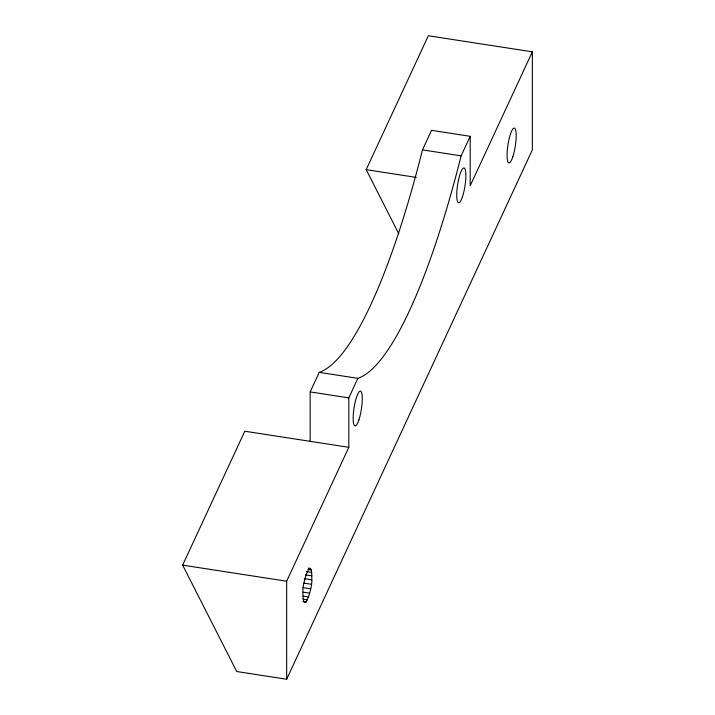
<?xml version="1.0" encoding="UTF-8"?>
<svg xmlns="http://www.w3.org/2000/svg" width="715" height="715" viewBox="0 0 715 715"><rect width="100%" height="100%" fill="white"/><g stroke="black" fill="none" stroke-linecap="round" stroke-linejoin="round"><path stroke-width="1.07" d="M311.785 579.838C312.232 551.042 301.712 584.834 302.892 592.726C302.99 617.84 312.795 587.399 311.785 579.838L304.268 578.676M398.818 233.85L366.187 169.661L428.339 35.75L532.353 51.838L532.353 149.873L286.661 679.25L236.728 671.528L182.647 565.127L244.798 431.225L348.813 447.313L348.813 397.88L357.875 378.342A399.667 84.459 -81.2 0 0 461.13 155.861L470.202 136.315L431.547 130.336L422.476 149.882A399.667 84.459 -81.2 0 1 319.221 372.363L310.158 391.9L310.158 441.334M286.661 679.25L286.661 581.224L348.813 447.313M532.353 51.838L470.202 185.748L470.202 136.315M422.476 149.882L461.13 155.861M366.187 169.661L416.3 177.409M319.221 372.363L357.875 378.342M310.158 391.9L348.813 397.88M308.451 568.157L310.605 568.488M308.102 569.408L311.329 569.909M306.413 571.562L311.785 572.393M305.457 574.86L311.901 575.852M303.812 583.118L311.329 584.28M182.647 565.127L286.661 581.224M303.089 587.659L310.605 588.82M303.214 592.145L309.658 593.137M303.187 596.113L308.558 596.945M303.08 599.206L307.379 599.867M302.981 601.529L306.199 602.03M512.816 156.835A17.607 3.718 -81.2 0 0 514.863 128.378A17.607 3.718 -81.2 0 0 507.23 151.258A17.607 3.718 -81.2 0 0 512.816 156.835M358.894 419.857A17.607 3.718 -81.2 0 0 360.941 391.409A17.607 3.718 -81.2 0 0 353.317 414.28A17.607 3.718 -81.2 0 0 358.894 419.857M462.48 196.679A17.607 3.718 -81.2 0 0 464.518 168.222A17.607 3.718 -81.2 0 0 456.894 191.102A17.607 3.718 -81.2 0 0 462.48 196.679"/></g></svg>
